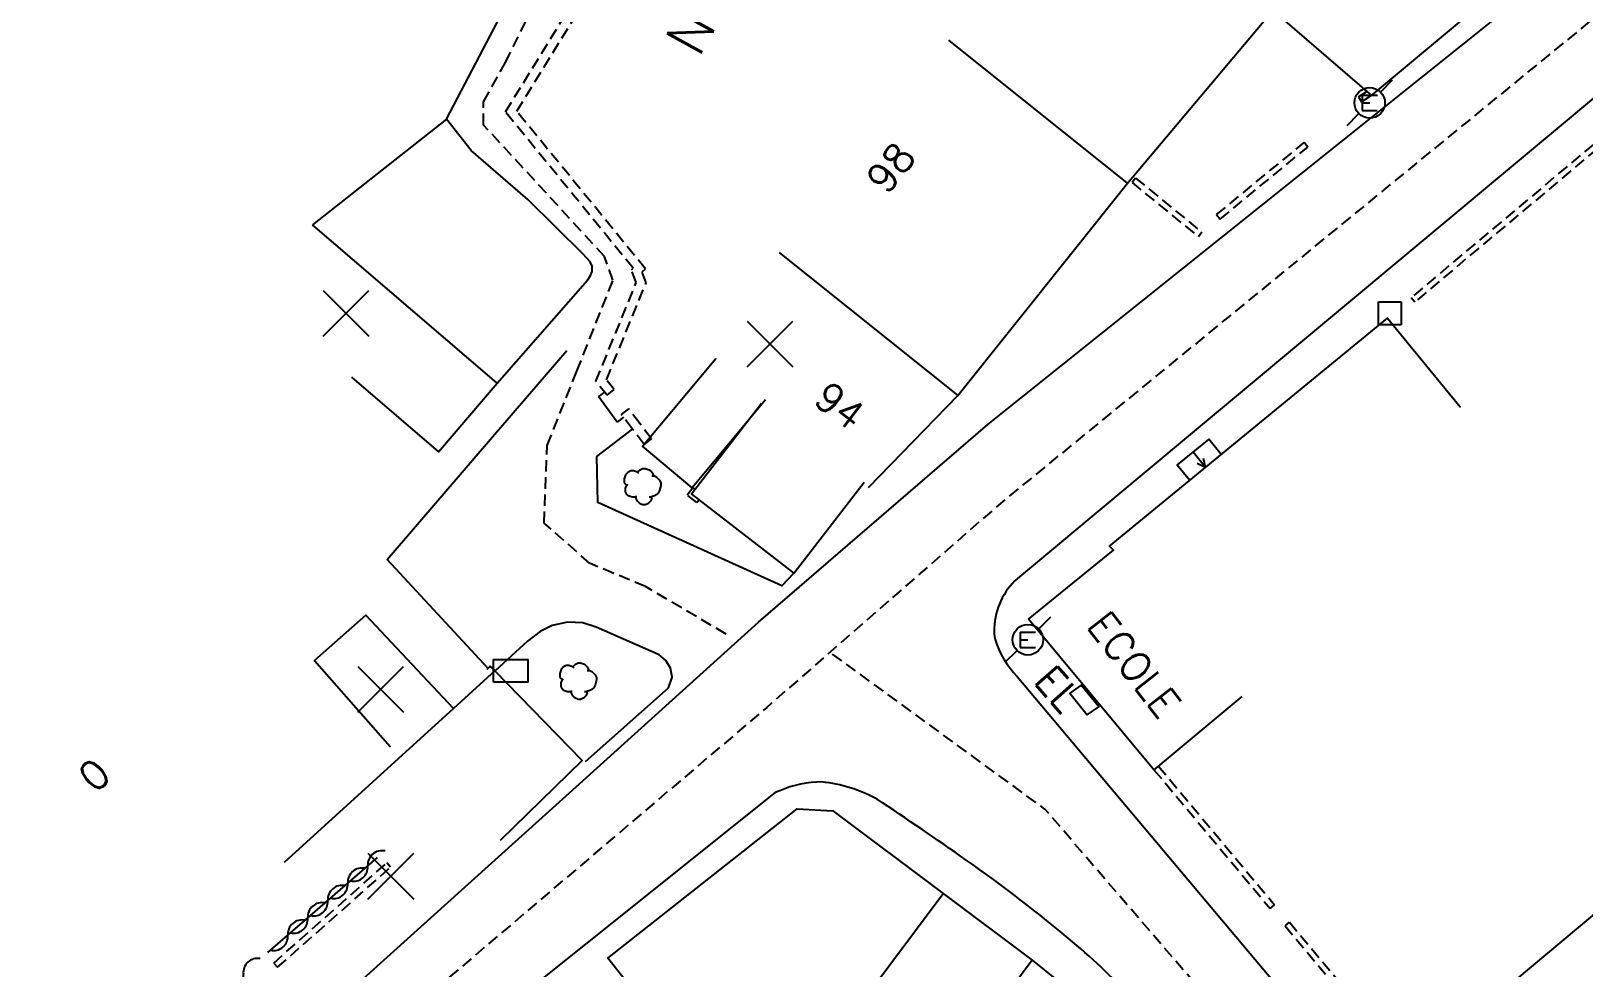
# Model space of a CAD drawing. Header units: millimetres. Extents: x 108000 to 109000, y 121000 to 122000.
# Drawn here: x 108109.2 to 108177.1, y 121164.8 to 121205.7 of the extents above; entities that cross this region are included whole.
import ezdxf
from ezdxf.enums import TextEntityAlignment as Align

# ---------------------------------------------------------------- set-up
doc = ezdxf.new("R2010")
doc.units = ezdxf.units.MM
doc.linetypes.add('DASHED', pattern=[0.75, 0.5, -0.25])
doc.layers.get('0').update_dxf_attribs({"linetype": 'CONTINUOUS'})
for name, color, linetype in [('W0001', 6, 'DASHED'), ('W0008', 7, 'CONTINUOUS'), ('W0100', 7, 'CONTINUOUS'), ('W0105', 7, 'CONTINUOUS'), ('W0112', 1, 'DASHED'), ('W0300', 7, 'CONTINUOUS'), ('W0310', 3, 'CONTINUOUS'), ('W0471', 7, 'CONTINUOUS'), ('W0984', 7, 'CONTINUOUS'), ('W0989', 7, 'CONTINUOUS'), ('W0991', 7, 'CONTINUOUS'), ('W1102', 7, 'CONTINUOUS'), ('W1471', 7, 'CONTINUOUS')]:
    doc.layers.add(name, color=color, linetype=linetype)
doc.styles.get("Standard").update_dxf_attribs({"font": 'romans.shx', "width": 0.85})

# ---------------------------------------------------------------- blocks, each defined once
blk = doc.blocks.new('t991o')
at = {"color": 0, "linetype": 'Continuous'}
for p, q in [((-1, 1), (1, -1)), ((-1, -1), (1, 1))]:
    blk.add_line(p, q, dxfattribs=at)
blk = doc.blocks.new('T1471')
at = {"color": 0, "linetype": 'Continuous', "flags": 128}
blk.add_lwpolyline([(-0.75, -0.5), (-0.75, 0.5), (0.75, 0.5), (0.75, -0.5), (-0.75, -0.5)], dxfattribs=at)
blk = doc.blocks.new('T300')
for p, q in [((-0.571, 0.686), (-0.686, 0.629)), ((-0.457, 0.686), (-0.571, 0.686)), ((-0.286, 0.629), (-0.457, 0.686)), ((-0.286, 0.629), (-0.171, 0.743)), ((-0.171, 0.743), (-0.057, 0.8)), ((-0.057, 0.8), (0.057, 0.8)), ((0.057, 0.8), (0.229, 0.743)), ((0.229, 0.743), (0.343, 0.629)), ((-0.8, 0.514), (-0.857, 0.343)), ((-0.857, 0.343), (-0.857, 0.171)), ((-0.857, 0.171), (-0.743, 0.057)), ((-0.686, 0.629), (-0.8, 0.514)), ((-0.8, -0.057), (-0.743, 0.057)), ((-0.743, 0.057), (-0.686, 0.114)), ((-0.229, 0.571), (-0.286, 0.629)), ((0.343, 0.629), (0.4, 0.514)), ((0.457, 0.457), (0.343, 0.457)), ((0.4, 0.514), (0.4, 0.457)), ((0.571, 0.4), (0.457, 0.457)), ((0.571, 0.4), (0.686, 0.286)), ((0.686, 0.286), (0.743, 0.171)), ((0.743, 0.057), (0.686, -0.171)), ((0.743, 0.171), (0.743, 0.057)), ((-0.8, -0.171), (-0.8, -0.057)), ((-0.8, -0.229), (-0.8, -0.171)), ((-0.743, -0.343), (-0.8, -0.229)), ((-0.686, -0.4), (-0.743, -0.343)), ((-0.514, -0.457), (-0.686, -0.4)), ((-0.4, -0.457), (-0.514, -0.457)), ((-0.4, -0.457), (-0.343, -0.457)), ((-0.343, -0.457), (-0.343, -0.4)), ((-0.343, -0.514), (-0.343, -0.457)), ((-0.286, -0.629), (-0.343, -0.514)), ((-0.171, -0.743), (-0.286, -0.629)), ((0.286, -0.457), (0.229, -0.457)), ((0.286, -0.629), (0.229, -0.686)), ((0.457, -0.4), (0.286, -0.457)), ((0.343, -0.514), (0.286, -0.629)), ((0.343, -0.514), (0.343, -0.457)), ((0.571, -0.343), (0.457, -0.4)), ((0.629, -0.286), (0.571, -0.343)), ((0.686, -0.171), (0.629, -0.286)), ((-0.057, -0.8), (-0.171, -0.743)), ((0.057, -0.8), (-0.057, -0.8)), ((0.171, -0.743), (0.057, -0.8)), ((0.229, -0.686), (0.171, -0.743))]:
    blk.add_line(p, q)
blk = doc.blocks.new('t310o')
at = {"color": 0, "linetype": 'Continuous'}
for centre, start, end in [((-0.5, 0.375), 216.8699, 323.1304), ((0.5, -0.375), 36.8699, 143.1303)]:
    blk.add_arc(centre, 0.625, start, end, dxfattribs=at)
blk = doc.blocks.new('T471')
for p, q in [((0.500001, 0.500001), (1.000002, 1.000002)), ((-0.333334, 0.333334), (-0.333334, -0.333334)), ((-0.333334, 0.333334), (0.333334, 0.333334)), ((-0.333334, 0), (0, 0)), ((-0.500001, -0.500001), (-1.000002, -1.000002)), ((-0.333334, -0.333334), (0.333334, -0.333334))]:
    blk.add_line(p, q)
blk.add_ellipse((0, 0), major_axis=(0.471405, 0.471405), ratio=1, start_param=5.497787144, end_param=11.780972451)
blk = doc.blocks.new('t112o')
at = {"color": 0, "linetype": 'Continuous'}
for p, q in [((-0.5, 0.5), (0.5, 0.5)), ((-0.5, -0.5), (-0.5, 0.5)), ((0.5, 0.5), (0.5, -0.5)), ((0.5, -0.5), (-0.5, -0.5))]:
    blk.add_line(p, q, dxfattribs=at)

msp = doc.modelspace()

# ---------------------------------------------------------------- linework, layer by layer
at = {"layer": 'W0001'}
msp.add_lwpolyline([(108139.606, 121179.359), (108136.086, 121181.434), (108133.644, 121182.452), (108131.658, 121184.21), (108131.788, 121187.596), (108133.088, 121190.842), (108134.664, 121194.814), (108134.296, 121195.854), (108129.012, 121201.594), (108129.014, 121202.612), (108129.969, 121204.332), (108132.12, 121208.68), (108134.59, 121212.606), (108137.046, 121216.332), (108143.876, 121228.716), (108144.052, 121229.23), (108141.259, 121233.452), (108134.951, 121238.894), (108133.107, 121240.709)], dxfattribs=at)
at = {"layer": 'W0001', "flags": 128}
for points in [[(108209.265, 121232.223), (108151.689, 121185.147), (108141.387, 121176.158), (108121.703, 121159.428), (108116.815, 121155.101), (108109.062, 121147.29), (108091.499, 121127.277), (108087.837, 121123.105), (108078.703, 121112.275), (108072.438, 121105.088), (108048.867, 121077.733), (108035.374, 121062.001), (108029.413, 121055.015), (108004.691, 121025.558), (108000, 121020.013)], [(108166.924, 121156.175), (108153.533, 121171.715), (108149.262, 121174.833), (108144.148, 121178.567), (108144.148, 121178.567)]]:
    msp.add_lwpolyline(points, dxfattribs=at)
at = {"layer": 'W0008', "flags": 128}
for points in [[(108000, 121099.001), (108034.204, 121070.445, 0.0605), (108035.428, 121069.51, 0.1112), (108036.694, 121069.262, 0.186), (108037.891, 121069.596), (108039.415, 121071.002), (108047.29, 121080.103), (108068.039, 121104.053), (108080.569, 121118.426), (108091.6, 121131.161), (108103.878, 121145.096, -0.0195), (108111.06, 121152.894, -0.0108), (108115.651, 121157.075), (108121.406, 121162.196), (108132.914, 121172.56), (108141.024, 121179.884), (108151.046, 121188.511), (108207.68, 121233.833)], [(108209.927, 121229.824), (108152.331, 121181.784, 0.2054), (108151.32, 121179.63, 0.0582), (108151.358, 121179.125, 0.1219), (108152.323, 121177.513), (108171.738, 121154.424)], [(108162.109, 121157.927), (108157.47, 121163.277, 0.0377), (108154.742, 121165.916, 0.0225), (108150.093, 121169.488, 0.0058), (108146.201, 121172.153, 0.0988), (108143.791, 121172.898, 0.1018), (108141.955, 121172.516), (108141.75, 121172.433), (108133.467, 121165.816), (108122, 121156.66, 0.0207), (108117.979, 121153.128, 0.0063), (108114.246, 121149.485, 0.0122), (108108.007, 121143.077, 0.0357), (108102.429, 121136.129), (108102.197, 121135.787), (108076.838, 121106.124), (108058.319, 121084.465), (108039.211, 121062.051), (108027.288, 121048.08), (108009.845, 121027.53), (108000, 121015.991)]]:
    msp.add_lwpolyline(points, format="xyb", dxfattribs=at)
at = {"layer": 'W0008'}
for points in [[(108129.208, 121177.861), (108124.797, 121182.623), (108129.484, 121188.07), (108132.646, 121191.742)], [(108142.561, 121182.023), (108142.042, 121181.469), (108134.004, 121185.11), (108133.964, 121187.119), (108135.522, 121188.313)], [(108133.471, 121173.797), (108137.094, 121177.018), (108137.247, 121177.48), (108137.179, 121177.863), (108136.978, 121178.21), (108136.681, 121178.457), (108133.938, 121179.667), (108133.35, 121179.85), (108132.681, 121179.877), (108132.014, 121179.739), (108131.487, 121179.467), (108130.93, 121179.043), (108129.512, 121177.759)]]:
    msp.add_lwpolyline(points, dxfattribs=at)
at = {"layer": 'W0100'}
for p, q in [((108160.007, 121187.312), (108160.555, 121186.643)), ((108160.555, 121186.643), (108160.462, 121187.035)), ((108160.553, 121186.642), (108160.188, 121186.811))]:
    msp.add_line(p, q, dxfattribs=at)
at = {"layer": 'W0100', "flags": 128}
for points in [[(108145.83, 121185.762), (108149.726, 121189.784), (108157.145, 121199.056), (108163.489, 121206.596), (108167.799, 121202.888), (108171.643, 121206.092), (108176.901, 121210.618), (108184.145, 121216.469), (108183.392, 121217.403), (108190.187, 121222.676), (108190.839, 121221.866), (108194.45, 121224.603), (108198.285, 121227.669), (108202.612, 121231.146), (108207.235, 121234.779), (108207.235, 121234.779)], [(108214.852, 121191.845), (108211.643, 121195.679), (108169.331, 121160.27), (108174.785, 121153.725), (108178.62, 121156.934), (108178.62, 121156.934)], [(108162.141, 121176.633), (108158.299, 121173.433), (108152.821, 121180.011), (108156.535, 121183.018), (108156.352, 121183.198), (108168.499, 121193.155), (108171.669, 121189.288), (108171.669, 121189.288)], [(108161.239, 121187.205), (108160.697, 121187.866), (108159.316, 121186.758), (108159.87, 121186.082), (108159.87, 121186.082)], [(108154.622, 121176.784), (108155.386, 121175.836), (108155.884, 121176.184), (108155.12, 121177.132), (108154.622, 121176.784), (108154.622, 121176.784)], [(108137.545, 121161.279), (108134.446, 121165.203), (108142.71, 121171.728), (108144.274, 121171.636), (108149.095, 121168.03), (108152.982, 121165.114), (108156.859, 121161.989), (108160.809, 121157.303), (108160.809, 121157.303), (108160.809, 121157.303)]]:
    msp.add_lwpolyline(points, dxfattribs=at)
at = {"layer": 'W0100'}
for points in [[(108123.246, 121190.584), (108127.039, 121187.326), (108129.604, 121190.312), (108133.546, 121194.817), (108133.69, 121195.019), (108133.76, 121195.191), (108133.756, 121195.425), (108133.664, 121195.611), (108133.358, 121195.96), (108130.95, 121198.334), (108128.475, 121200.483), (108127.395, 121201.851), (108128.52, 121203.997), (108130.411, 121207.616)], [(108141.332, 121189.589), (108138.13, 121185.749), (108135.959, 121187.56), (108139.161, 121191.4), (108139.161, 121191.4), (108139.161, 121191.4), (108139.161, 121191.4), (108139.161, 121191.4), (108139.161, 121191.4), (108139.161, 121191.4), (108139.161, 121191.4), (108139.161, 121191.4), (108139.161, 121191.4), (108139.161, 121191.4), (108139.161, 121191.4), (108139.161, 121191.4), (108139.161, 121191.4), (108139.161, 121191.4), (108139.161, 121191.4), (108139.161, 121191.4), (108139.161, 121191.4), (108139.161, 121191.4), (108139.161, 121191.4), (108139.161, 121191.4), (108139.161, 121191.4), (108139.161, 121191.4), (108139.161, 121191.4), (108139.161, 121191.4), (108139.161, 121191.4), (108139.161, 121191.4), (108139.161, 121191.4), (108139.161, 121191.4), (108139.161, 121191.4), (108139.161, 121191.4), (108139.161, 121191.4), (108139.161, 121191.4), (108139.161, 121191.4), (108139.161, 121191.4), (108139.161, 121191.4), (108139.161, 121191.4), (108139.161, 121191.4), (108139.161, 121191.4), (108139.161, 121191.4), (108139.161, 121191.4), (108139.161, 121191.4), (108139.161, 121191.4), (108139.161, 121191.4), (108139.161, 121191.4), (108139.161, 121191.4), (108139.161, 121191.4), (108139.161, 121191.4), (108139.161, 121191.4), (108139.161, 121191.4), (108139.161, 121191.4), (108139.161, 121191.4), (108139.161, 121191.4), (108139.161, 121191.4), (108139.161, 121191.4), (108139.161, 121191.4), (108139.161, 121191.4), (108139.161, 121191.4), (108139.161, 121191.4), (108139.161, 121191.4), (108139.161, 121191.4), (108139.161, 121191.4), (108139.161, 121191.4), (108139.161, 121191.4), (108139.161, 121191.4), (108139.161, 121191.4), (108139.161, 121191.4), (108139.161, 121191.4), (108139.161, 121191.4), (108139.161, 121191.4), (108139.161, 121191.4), (108139.161, 121191.4), (108139.161, 121191.4), (108139.161, 121191.4), (108139.161, 121191.4), (108139.161, 121191.4), (108139.161, 121191.4), (108139.161, 121191.4), (108139.161, 121191.4), (108139.161, 121191.4), (108139.161, 121191.4), (108139.161, 121191.4), (108139.161, 121191.4), (108139.161, 121191.4), (108139.161, 121191.4), (108139.161, 121191.4), (108139.161, 121191.4), (108139.161, 121191.4), (108139.161, 121191.4), (108139.161, 121191.4), (108139.161, 121191.4), (108139.161, 121191.4), (108139.161, 121191.4), (108139.161, 121191.4), (108139.161, 121191.4), (108139.161, 121191.4), (108139.161, 121191.4), (108139.161, 121191.4), (108139.161, 121191.4), (108139.161, 121191.4), (108139.161, 121191.4), (108139.161, 121191.4), (108139.161, 121191.4), (108139.161, 121191.4), (108139.161, 121191.4), (108139.161, 121191.4), (108139.161, 121191.4), (108139.161, 121191.4), (108139.161, 121191.4), (108139.161, 121191.4), (108139.161, 121191.4), (108139.161, 121191.4), (108139.161, 121191.4), (108139.161, 121191.4), (108139.161, 121191.4), (108139.161, 121191.4), (108139.161, 121191.4)], [(108145.639, 121185.979), (108142.583, 121182.022), (108138.096, 121185.487), (108141.152, 121189.444), (108141.152, 121189.444), (108141.152, 121189.444), (108141.152, 121189.444), (108141.152, 121189.444), (108141.152, 121189.444), (108141.152, 121189.444), (108141.152, 121189.444), (108141.152, 121189.444), (108141.152, 121189.444), (108141.152, 121189.444), (108141.152, 121189.444), (108141.152, 121189.444), (108141.152, 121189.444), (108141.152, 121189.444), (108141.152, 121189.444), (108141.152, 121189.444), (108141.152, 121189.444), (108141.152, 121189.444), (108141.152, 121189.444), (108141.152, 121189.444), (108141.152, 121189.444), (108141.152, 121189.444), (108141.152, 121189.444), (108141.152, 121189.444), (108141.152, 121189.444), (108141.152, 121189.444), (108141.152, 121189.444), (108141.152, 121189.444), (108141.152, 121189.444), (108141.152, 121189.444), (108141.152, 121189.444), (108141.152, 121189.444), (108141.152, 121189.444), (108141.152, 121189.444), (108141.152, 121189.444), (108141.152, 121189.444), (108141.152, 121189.444), (108141.152, 121189.444), (108141.152, 121189.444), (108141.152, 121189.444), (108141.152, 121189.444), (108141.152, 121189.444), (108141.152, 121189.444), (108141.152, 121189.444), (108141.152, 121189.444), (108141.152, 121189.444), (108141.152, 121189.444), (108141.152, 121189.444), (108141.152, 121189.444), (108141.152, 121189.444), (108141.152, 121189.444), (108141.152, 121189.444), (108141.152, 121189.444), (108141.152, 121189.444), (108141.152, 121189.444), (108141.152, 121189.444), (108141.152, 121189.444), (108141.152, 121189.444), (108141.152, 121189.444), (108141.152, 121189.444), (108141.152, 121189.444), (108141.152, 121189.444), (108141.152, 121189.444), (108141.152, 121189.444), (108141.152, 121189.444), (108141.152, 121189.444), (108141.152, 121189.444), (108141.152, 121189.444), (108141.152, 121189.444), (108141.152, 121189.444), (108141.152, 121189.444), (108141.152, 121189.444), (108141.152, 121189.444), (108141.152, 121189.444), (108141.152, 121189.444), (108141.152, 121189.444), (108141.152, 121189.444), (108141.152, 121189.444), (108141.152, 121189.444), (108141.152, 121189.444), (108141.152, 121189.444), (108141.152, 121189.444), (108141.152, 121189.444), (108141.152, 121189.444), (108141.152, 121189.444), (108141.152, 121189.444), (108141.152, 121189.444), (108141.152, 121189.444), (108141.152, 121189.444), (108141.152, 121189.444), (108141.152, 121189.444), (108141.152, 121189.444), (108141.152, 121189.444), (108141.152, 121189.444), (108141.152, 121189.444), (108141.152, 121189.444), (108141.152, 121189.444), (108141.152, 121189.444), (108141.152, 121189.444), (108141.152, 121189.444), (108141.152, 121189.444), (108141.152, 121189.444), (108141.152, 121189.444), (108141.152, 121189.444), (108141.152, 121189.444), (108141.152, 121189.444), (108141.152, 121189.444), (108141.152, 121189.444), (108141.152, 121189.444), (108141.152, 121189.444), (108141.152, 121189.444), (108141.152, 121189.444), (108141.152, 121189.444), (108141.152, 121189.444), (108141.152, 121189.444), (108141.152, 121189.444)], [(108129.747, 121170.353), (108133.326, 121173.844), (108129.51, 121177.757), (108127.694, 121176.105), (108123.874, 121180.184), (108121.629, 121178.208), (108124.933, 121174.455), (108124.933, 121174.455), (108124.933, 121174.455), (108124.933, 121174.455), (108124.933, 121174.455), (108124.933, 121174.455), (108124.933, 121174.455), (108124.933, 121174.455), (108124.933, 121174.455), (108124.933, 121174.455), (108124.933, 121174.455), (108124.933, 121174.455), (108124.933, 121174.455), (108124.933, 121174.455), (108124.933, 121174.455), (108124.933, 121174.455), (108124.933, 121174.455), (108124.933, 121174.455), (108124.933, 121174.455), (108124.933, 121174.455), (108124.933, 121174.455), (108124.933, 121174.455), (108124.933, 121174.455), (108124.933, 121174.455), (108124.933, 121174.455), (108124.933, 121174.455), (108124.933, 121174.455), (108124.933, 121174.455), (108124.933, 121174.455), (108124.933, 121174.455), (108124.933, 121174.455), (108124.933, 121174.455), (108124.933, 121174.455), (108124.933, 121174.455), (108124.933, 121174.455), (108124.933, 121174.455), (108124.933, 121174.455), (108124.933, 121174.455), (108124.933, 121174.455), (108124.933, 121174.455), (108124.933, 121174.455), (108124.933, 121174.455), (108124.933, 121174.455), (108124.933, 121174.455), (108124.933, 121174.455), (108124.933, 121174.455), (108124.933, 121174.455), (108124.933, 121174.455), (108124.933, 121174.455), (108124.933, 121174.455), (108124.933, 121174.455), (108124.933, 121174.455), (108124.933, 121174.455), (108124.933, 121174.455), (108124.933, 121174.455), (108124.933, 121174.455), (108124.933, 121174.455), (108124.933, 121174.455), (108124.933, 121174.455), (108124.933, 121174.455), (108124.933, 121174.455), (108124.933, 121174.455), (108124.933, 121174.455), (108124.933, 121174.455), (108124.933, 121174.455), (108124.933, 121174.455), (108124.933, 121174.455), (108124.933, 121174.455), (108124.933, 121174.455), (108124.933, 121174.455), (108124.933, 121174.455), (108124.933, 121174.455), (108124.933, 121174.455), (108124.933, 121174.455), (108124.933, 121174.455), (108124.933, 121174.455), (108124.933, 121174.455), (108124.933, 121174.455), (108124.933, 121174.455), (108124.933, 121174.455), (108124.933, 121174.455), (108124.933, 121174.455), (108124.933, 121174.455), (108124.933, 121174.455), (108124.933, 121174.455), (108124.933, 121174.455), (108124.933, 121174.455), (108124.933, 121174.455), (108124.933, 121174.455), (108124.933, 121174.455), (108124.933, 121174.455), (108124.933, 121174.455), (108124.933, 121174.455), (108124.933, 121174.455), (108124.933, 121174.455), (108124.933, 121174.455), (108124.933, 121174.455), (108124.933, 121174.455), (108124.933, 121174.455), (108124.933, 121174.455), (108124.933, 121174.455), (108124.933, 121174.455), (108124.933, 121174.455), (108124.933, 121174.455), (108124.933, 121174.455), (108124.933, 121174.455), (108124.933, 121174.455), (108124.933, 121174.455), (108124.933, 121174.455), (108124.933, 121174.455), (108124.933, 121174.455), (108124.933, 121174.455), (108124.933, 121174.455), (108124.933, 121174.455)]]:
    msp.add_lwpolyline(points, dxfattribs=at)
at = {"layer": 'W0105'}
for p, q in [((108134.291, 121189.922), (108134.033, 121189.733)), ((108134.847, 121188.621), (108134.033, 121189.733)), ((108135.13, 121188.828), (108134.847, 121188.621))]:
    msp.add_line(p, q, dxfattribs=at)
at = {"layer": 'W0112'}
for p, q in [((108167.226, 121202.819), (108167.601, 121203.059)), ((108167.226, 121202.819), (108167.36, 121202.609)), ((108167.36, 121202.609), (108167.799, 121202.888)), ((108178.068, 121201.225), (108169.527, 121194.052)), ((108161.031, 121197.681), (108164.855, 121200.826)), ((108161.19, 121197.487), (108165.014, 121200.633)), ((108165.014, 121200.633), (108164.855, 121200.826)), ((108178.228, 121201.033), (108169.688, 121193.861)), ((108157.498, 121199.278), (108157.34, 121199.084)), ((108157.498, 121199.278), (108160.395, 121196.907)), ((108157.34, 121199.084), (108160.237, 121196.713)), ((108161.031, 121197.681), (108161.19, 121197.487)), ((108160.395, 121196.907), (108160.237, 121196.713)), ((108169.688, 121193.861), (108169.527, 121194.052)), ((108138.328, 121185.104), (108138.429, 121185.23)), ((108158.299, 121173.433), (108163.376, 121167.376)), ((108158.491, 121173.593), (108163.568, 121167.536)), ((108119.847, 121164.991), (108124.785, 121169.366)), ((108124.951, 121169.179), (108124.785, 121169.366)), ((108120.013, 121164.804), (108124.951, 121169.179)), ((108163.376, 121167.376), (108163.568, 121167.536)), ((108164.024, 121166.611), (108164.216, 121166.772)), ((108164.024, 121166.611), (108169.331, 121160.27)), ((108164.216, 121166.772), (108169.522, 121160.431)), ((108119.847, 121164.991), (108120.013, 121164.804))]:
    msp.add_line(p, q, dxfattribs=at)
for points in [[(108134.408, 121189.787), (108134.721, 121190.036), (108134.381, 121190.464), (108136.113, 121194.703), (108135.936, 121195.175), (108136.08, 121195.318), (108130.461, 121202.198), (108134.004, 121207.947)], [(108134.408, 121189.787), (108133.922, 121190.399), (108135.684, 121194.71), (108135.472, 121195.275), (108135.541, 121195.345), (108129.971, 121202.165), (108133.459, 121207.825)], [(108136.022, 121187.643), (108136.343, 121187.882), (108135.838, 121188.557), (108135.339, 121189.2), (108135.023, 121188.955), (108135.023, 121188.955), (108135.023, 121188.955), (108135.023, 121188.955), (108135.023, 121188.955), (108135.023, 121188.955), (108135.023, 121188.955), (108135.023, 121188.955), (108135.023, 121188.955), (108135.023, 121188.955), (108135.023, 121188.955), (108135.023, 121188.955), (108135.023, 121188.955), (108135.023, 121188.955), (108135.023, 121188.955), (108135.023, 121188.955), (108135.023, 121188.955), (108135.023, 121188.955), (108135.023, 121188.955), (108135.023, 121188.955), (108135.023, 121188.955), (108135.023, 121188.955), (108135.023, 121188.955), (108135.023, 121188.955), (108135.023, 121188.955), (108135.023, 121188.955), (108135.023, 121188.955), (108135.023, 121188.955), (108135.023, 121188.955), (108135.023, 121188.955), (108135.023, 121188.955), (108135.023, 121188.955), (108135.023, 121188.955), (108135.023, 121188.955), (108135.023, 121188.955), (108135.023, 121188.955), (108135.023, 121188.955), (108135.023, 121188.955), (108135.023, 121188.955), (108135.023, 121188.955), (108135.023, 121188.955), (108135.023, 121188.955), (108135.023, 121188.955), (108135.023, 121188.955), (108135.023, 121188.955), (108135.023, 121188.955), (108135.023, 121188.955), (108135.023, 121188.955), (108135.023, 121188.955), (108135.023, 121188.955), (108135.023, 121188.955), (108135.023, 121188.955), (108135.023, 121188.955), (108135.023, 121188.955), (108135.023, 121188.955), (108135.023, 121188.955), (108135.023, 121188.955), (108135.023, 121188.955), (108135.023, 121188.955), (108135.023, 121188.955), (108135.023, 121188.955), (108135.023, 121188.955), (108135.023, 121188.955), (108135.023, 121188.955), (108135.023, 121188.955), (108135.023, 121188.955), (108135.023, 121188.955), (108135.023, 121188.955), (108135.023, 121188.955), (108135.023, 121188.955), (108135.023, 121188.955), (108135.023, 121188.955), (108135.023, 121188.955), (108135.023, 121188.955), (108135.023, 121188.955), (108135.023, 121188.955), (108135.023, 121188.955), (108135.023, 121188.955), (108135.023, 121188.955), (108135.023, 121188.955), (108135.023, 121188.955), (108135.023, 121188.955), (108135.023, 121188.955), (108135.023, 121188.955), (108135.023, 121188.955), (108135.023, 121188.955), (108135.023, 121188.955), (108135.023, 121188.955), (108135.023, 121188.955), (108135.023, 121188.955), (108135.023, 121188.955), (108135.023, 121188.955), (108135.023, 121188.955), (108135.023, 121188.955), (108135.023, 121188.955), (108135.023, 121188.955), (108135.023, 121188.955), (108135.023, 121188.955), (108135.023, 121188.955), (108135.023, 121188.955), (108135.023, 121188.955), (108135.023, 121188.955), (108135.023, 121188.955), (108135.023, 121188.955), (108135.023, 121188.955), (108135.023, 121188.955), (108135.023, 121188.955), (108135.023, 121188.955), (108135.023, 121188.955), (108135.023, 121188.955), (108135.023, 121188.955), (108135.023, 121188.955), (108135.023, 121188.955), (108135.023, 121188.955), (108135.023, 121188.955), (108135.023, 121188.955)], [(108136.022, 121187.643), (108135.52, 121188.315), (108135.023, 121188.955), (108135.023, 121188.955), (108135.023, 121188.955), (108135.023, 121188.955), (108135.023, 121188.955), (108135.023, 121188.955), (108135.023, 121188.955), (108135.023, 121188.955), (108135.023, 121188.955), (108135.023, 121188.955), (108135.023, 121188.955), (108135.023, 121188.955), (108135.023, 121188.955), (108135.023, 121188.955), (108135.023, 121188.955), (108135.023, 121188.955), (108135.023, 121188.955), (108135.023, 121188.955), (108135.023, 121188.955), (108135.023, 121188.955), (108135.023, 121188.955), (108135.023, 121188.955), (108135.023, 121188.955), (108135.023, 121188.955), (108135.023, 121188.955), (108135.023, 121188.955), (108135.023, 121188.955), (108135.023, 121188.955), (108135.023, 121188.955), (108135.023, 121188.955), (108135.023, 121188.955), (108135.023, 121188.955), (108135.023, 121188.955), (108135.023, 121188.955), (108135.023, 121188.955), (108135.023, 121188.955), (108135.023, 121188.955), (108135.023, 121188.955), (108135.023, 121188.955), (108135.023, 121188.955), (108135.023, 121188.955), (108135.023, 121188.955), (108135.023, 121188.955), (108135.023, 121188.955), (108135.023, 121188.955), (108135.023, 121188.955), (108135.023, 121188.955), (108135.023, 121188.955), (108135.023, 121188.955), (108135.023, 121188.955), (108135.023, 121188.955), (108135.023, 121188.955), (108135.023, 121188.955), (108135.023, 121188.955), (108135.023, 121188.955), (108135.023, 121188.955), (108135.023, 121188.955), (108135.023, 121188.955), (108135.023, 121188.955), (108135.023, 121188.955), (108135.023, 121188.955), (108135.023, 121188.955), (108135.023, 121188.955), (108135.023, 121188.955), (108135.023, 121188.955), (108135.023, 121188.955), (108135.023, 121188.955), (108135.023, 121188.955), (108135.023, 121188.955), (108135.023, 121188.955), (108135.023, 121188.955), (108135.023, 121188.955), (108135.023, 121188.955), (108135.023, 121188.955), (108135.023, 121188.955), (108135.023, 121188.955), (108135.023, 121188.955), (108135.023, 121188.955), (108135.023, 121188.955), (108135.023, 121188.955), (108135.023, 121188.955), (108135.023, 121188.955), (108135.023, 121188.955), (108135.023, 121188.955), (108135.023, 121188.955), (108135.023, 121188.955), (108135.023, 121188.955), (108135.023, 121188.955), (108135.023, 121188.955), (108135.023, 121188.955), (108135.023, 121188.955), (108135.023, 121188.955), (108135.023, 121188.955), (108135.023, 121188.955), (108135.023, 121188.955), (108135.023, 121188.955), (108135.023, 121188.955), (108135.023, 121188.955), (108135.023, 121188.955), (108135.023, 121188.955), (108135.023, 121188.955), (108135.023, 121188.955), (108135.023, 121188.955), (108135.023, 121188.955), (108135.023, 121188.955), (108135.023, 121188.955), (108135.023, 121188.955), (108135.023, 121188.955), (108135.023, 121188.955), (108135.023, 121188.955), (108135.023, 121188.955), (108135.023, 121188.955), (108135.023, 121188.955), (108135.023, 121188.955), (108135.023, 121188.955), (108135.023, 121188.955), (108135.023, 121188.955), (108135.023, 121188.955)], [(108138.328, 121185.104), (108137.911, 121185.44), (108138.154, 121185.758), (108138.154, 121185.758), (108138.154, 121185.758), (108138.154, 121185.758), (108138.154, 121185.758), (108138.154, 121185.758), (108138.154, 121185.758), (108138.154, 121185.758), (108138.154, 121185.758), (108138.154, 121185.758), (108138.154, 121185.758), (108138.154, 121185.758), (108138.154, 121185.758), (108138.154, 121185.758), (108138.154, 121185.758), (108138.154, 121185.758), (108138.154, 121185.758), (108138.154, 121185.758), (108138.154, 121185.758), (108138.154, 121185.758), (108138.154, 121185.758), (108138.154, 121185.758), (108138.154, 121185.758), (108138.154, 121185.758), (108138.154, 121185.758), (108138.154, 121185.758), (108138.154, 121185.758), (108138.154, 121185.758), (108138.154, 121185.758), (108138.154, 121185.758), (108138.154, 121185.758), (108138.154, 121185.758), (108138.154, 121185.758), (108138.154, 121185.758), (108138.154, 121185.758), (108138.154, 121185.758), (108138.154, 121185.758), (108138.154, 121185.758), (108138.154, 121185.758), (108138.154, 121185.758), (108138.154, 121185.758), (108138.154, 121185.758), (108138.154, 121185.758), (108138.154, 121185.758), (108138.154, 121185.758), (108138.154, 121185.758), (108138.154, 121185.758), (108138.154, 121185.758), (108138.154, 121185.758), (108138.154, 121185.758), (108138.154, 121185.758), (108138.154, 121185.758), (108138.154, 121185.758), (108138.154, 121185.758), (108138.154, 121185.758), (108138.154, 121185.758), (108138.154, 121185.758), (108138.154, 121185.758), (108138.154, 121185.758), (108138.154, 121185.758), (108138.154, 121185.758), (108138.154, 121185.758), (108138.154, 121185.758), (108138.154, 121185.758), (108138.154, 121185.758), (108138.154, 121185.758), (108138.154, 121185.758), (108138.154, 121185.758), (108138.154, 121185.758), (108138.154, 121185.758), (108138.154, 121185.758), (108138.154, 121185.758), (108138.154, 121185.758), (108138.154, 121185.758), (108138.154, 121185.758), (108138.154, 121185.758), (108138.154, 121185.758), (108138.154, 121185.758), (108138.154, 121185.758), (108138.154, 121185.758), (108138.154, 121185.758), (108138.154, 121185.758), (108138.154, 121185.758), (108138.154, 121185.758), (108138.154, 121185.758), (108138.154, 121185.758), (108138.154, 121185.758), (108138.154, 121185.758), (108138.154, 121185.758), (108138.154, 121185.758), (108138.154, 121185.758), (108138.154, 121185.758), (108138.154, 121185.758), (108138.154, 121185.758), (108138.154, 121185.758), (108138.154, 121185.758), (108138.154, 121185.758), (108138.154, 121185.758), (108138.154, 121185.758), (108138.154, 121185.758), (108138.154, 121185.758), (108138.154, 121185.758), (108138.154, 121185.758), (108138.154, 121185.758), (108138.154, 121185.758), (108138.154, 121185.758), (108138.154, 121185.758), (108138.154, 121185.758), (108138.154, 121185.758), (108138.154, 121185.758), (108138.154, 121185.758), (108138.154, 121185.758), (108138.154, 121185.758), (108138.154, 121185.758), (108138.154, 121185.758), (108138.154, 121185.758), (108138.154, 121185.758), (108138.154, 121185.758)], [(108138.249, 121185.685), (108138.154, 121185.758), (108138.154, 121185.758), (108138.154, 121185.758), (108138.154, 121185.758), (108138.154, 121185.758), (108138.154, 121185.758), (108138.154, 121185.758), (108138.154, 121185.758), (108138.154, 121185.758), (108138.154, 121185.758), (108138.154, 121185.758), (108138.154, 121185.758), (108138.154, 121185.758), (108138.154, 121185.758), (108138.154, 121185.758), (108138.154, 121185.758), (108138.154, 121185.758), (108138.154, 121185.758), (108138.154, 121185.758), (108138.154, 121185.758), (108138.154, 121185.758), (108138.154, 121185.758), (108138.154, 121185.758), (108138.154, 121185.758), (108138.154, 121185.758), (108138.154, 121185.758), (108138.154, 121185.758), (108138.154, 121185.758), (108138.154, 121185.758), (108138.154, 121185.758), (108138.154, 121185.758), (108138.154, 121185.758), (108138.154, 121185.758), (108138.154, 121185.758), (108138.154, 121185.758), (108138.154, 121185.758), (108138.154, 121185.758), (108138.154, 121185.758), (108138.154, 121185.758), (108138.154, 121185.758), (108138.154, 121185.758), (108138.154, 121185.758), (108138.154, 121185.758), (108138.154, 121185.758), (108138.154, 121185.758), (108138.154, 121185.758), (108138.154, 121185.758), (108138.154, 121185.758), (108138.154, 121185.758), (108138.154, 121185.758), (108138.154, 121185.758), (108138.154, 121185.758), (108138.154, 121185.758), (108138.154, 121185.758), (108138.154, 121185.758), (108138.154, 121185.758), (108138.154, 121185.758), (108138.154, 121185.758), (108138.154, 121185.758), (108138.154, 121185.758), (108138.154, 121185.758), (108138.154, 121185.758), (108138.154, 121185.758), (108138.154, 121185.758), (108138.154, 121185.758), (108138.154, 121185.758), (108138.154, 121185.758), (108138.154, 121185.758), (108138.154, 121185.758), (108138.154, 121185.758), (108138.154, 121185.758), (108138.154, 121185.758), (108138.154, 121185.758), (108138.154, 121185.758), (108138.154, 121185.758), (108138.154, 121185.758), (108138.154, 121185.758), (108138.154, 121185.758), (108138.154, 121185.758), (108138.154, 121185.758), (108138.154, 121185.758), (108138.154, 121185.758), (108138.154, 121185.758), (108138.154, 121185.758), (108138.154, 121185.758), (108138.154, 121185.758), (108138.154, 121185.758), (108138.154, 121185.758), (108138.154, 121185.758), (108138.154, 121185.758), (108138.154, 121185.758), (108138.154, 121185.758), (108138.154, 121185.758), (108138.154, 121185.758), (108138.154, 121185.758), (108138.154, 121185.758), (108138.154, 121185.758), (108138.154, 121185.758), (108138.154, 121185.758), (108138.154, 121185.758), (108138.154, 121185.758), (108138.154, 121185.758), (108138.154, 121185.758), (108138.154, 121185.758), (108138.154, 121185.758), (108138.154, 121185.758), (108138.154, 121185.758), (108138.154, 121185.758), (108138.154, 121185.758), (108138.154, 121185.758), (108138.154, 121185.758), (108138.154, 121185.758), (108138.154, 121185.758), (108138.154, 121185.758), (108138.154, 121185.758), (108138.154, 121185.758)], [(108129.513, 121177.762), (108129.296, 121177.958), (108129.162, 121177.818), (108129.162, 121177.818), (108129.162, 121177.818), (108129.162, 121177.818), (108129.162, 121177.818), (108129.162, 121177.818), (108129.162, 121177.818), (108129.162, 121177.818), (108129.162, 121177.818), (108129.162, 121177.818), (108129.162, 121177.818), (108129.162, 121177.818), (108129.162, 121177.818), (108129.162, 121177.818), (108129.162, 121177.818), (108129.162, 121177.818), (108129.162, 121177.818), (108129.162, 121177.818), (108129.162, 121177.818), (108129.162, 121177.818), (108129.162, 121177.818), (108129.162, 121177.818), (108129.162, 121177.818), (108129.162, 121177.818), (108129.162, 121177.818), (108129.162, 121177.818), (108129.162, 121177.818), (108129.162, 121177.818), (108129.162, 121177.818), (108129.162, 121177.818), (108129.162, 121177.818), (108129.162, 121177.818), (108129.162, 121177.818), (108129.162, 121177.818), (108129.162, 121177.818), (108129.162, 121177.818), (108129.162, 121177.818), (108129.162, 121177.818), (108129.162, 121177.818), (108129.162, 121177.818), (108129.162, 121177.818), (108129.162, 121177.818), (108129.162, 121177.818), (108129.162, 121177.818), (108129.162, 121177.818), (108129.162, 121177.818), (108129.162, 121177.818), (108129.162, 121177.818), (108129.162, 121177.818), (108129.162, 121177.818), (108129.162, 121177.818), (108129.162, 121177.818), (108129.162, 121177.818), (108129.162, 121177.818), (108129.162, 121177.818), (108129.162, 121177.818), (108129.162, 121177.818), (108129.162, 121177.818), (108129.162, 121177.818), (108129.162, 121177.818), (108129.162, 121177.818), (108129.162, 121177.818), (108129.162, 121177.818), (108129.162, 121177.818), (108129.162, 121177.818), (108129.162, 121177.818), (108129.162, 121177.818), (108129.162, 121177.818), (108129.162, 121177.818), (108129.162, 121177.818), (108129.162, 121177.818), (108129.162, 121177.818), (108129.162, 121177.818), (108129.162, 121177.818), (108129.162, 121177.818), (108129.162, 121177.818), (108129.162, 121177.818), (108129.162, 121177.818), (108129.162, 121177.818), (108129.162, 121177.818), (108129.162, 121177.818), (108129.162, 121177.818), (108129.162, 121177.818), (108129.162, 121177.818), (108129.162, 121177.818), (108129.162, 121177.818), (108129.162, 121177.818), (108129.162, 121177.818), (108129.162, 121177.818), (108129.162, 121177.818), (108129.162, 121177.818), (108129.162, 121177.818), (108129.162, 121177.818), (108129.162, 121177.818), (108129.162, 121177.818), (108129.162, 121177.818), (108129.162, 121177.818), (108129.162, 121177.818), (108129.162, 121177.818), (108129.162, 121177.818), (108129.162, 121177.818), (108129.162, 121177.818), (108129.162, 121177.818), (108129.162, 121177.818), (108129.162, 121177.818), (108129.162, 121177.818), (108129.162, 121177.818), (108129.162, 121177.818), (108129.162, 121177.818), (108129.162, 121177.818), (108129.162, 121177.818), (108129.162, 121177.818), (108129.162, 121177.818), (108129.162, 121177.818), (108129.162, 121177.818), (108129.162, 121177.818), (108129.162, 121177.818), (108129.162, 121177.818)], [(108129.513, 121177.762), (108129.296, 121177.958), (108129.162, 121177.818), (108129.162, 121177.818), (108129.162, 121177.818), (108129.162, 121177.818), (108129.162, 121177.818), (108129.162, 121177.818), (108129.162, 121177.818), (108129.162, 121177.818), (108129.162, 121177.818), (108129.162, 121177.818), (108129.162, 121177.818), (108129.162, 121177.818), (108129.162, 121177.818), (108129.162, 121177.818), (108129.162, 121177.818), (108129.162, 121177.818), (108129.162, 121177.818), (108129.162, 121177.818), (108129.162, 121177.818), (108129.162, 121177.818), (108129.162, 121177.818), (108129.162, 121177.818), (108129.162, 121177.818), (108129.162, 121177.818), (108129.162, 121177.818), (108129.162, 121177.818), (108129.162, 121177.818), (108129.162, 121177.818), (108129.162, 121177.818), (108129.162, 121177.818), (108129.162, 121177.818), (108129.162, 121177.818), (108129.162, 121177.818), (108129.162, 121177.818), (108129.162, 121177.818), (108129.162, 121177.818), (108129.162, 121177.818), (108129.162, 121177.818), (108129.162, 121177.818), (108129.162, 121177.818), (108129.162, 121177.818), (108129.162, 121177.818), (108129.162, 121177.818), (108129.162, 121177.818), (108129.162, 121177.818), (108129.162, 121177.818), (108129.162, 121177.818), (108129.162, 121177.818), (108129.162, 121177.818), (108129.162, 121177.818), (108129.162, 121177.818), (108129.162, 121177.818), (108129.162, 121177.818), (108129.162, 121177.818), (108129.162, 121177.818), (108129.162, 121177.818), (108129.162, 121177.818), (108129.162, 121177.818), (108129.162, 121177.818), (108129.162, 121177.818), (108129.162, 121177.818), (108129.162, 121177.818), (108129.162, 121177.818), (108129.162, 121177.818), (108129.162, 121177.818), (108129.162, 121177.818), (108129.162, 121177.818), (108129.162, 121177.818), (108129.162, 121177.818), (108129.162, 121177.818), (108129.162, 121177.818), (108129.162, 121177.818), (108129.162, 121177.818), (108129.162, 121177.818), (108129.162, 121177.818), (108129.162, 121177.818), (108129.162, 121177.818), (108129.162, 121177.818), (108129.162, 121177.818), (108129.162, 121177.818), (108129.162, 121177.818), (108129.162, 121177.818), (108129.162, 121177.818), (108129.162, 121177.818), (108129.162, 121177.818), (108129.162, 121177.818), (108129.162, 121177.818), (108129.162, 121177.818), (108129.162, 121177.818), (108129.162, 121177.818), (108129.162, 121177.818), (108129.162, 121177.818), (108129.162, 121177.818), (108129.162, 121177.818), (108129.162, 121177.818), (108129.162, 121177.818), (108129.162, 121177.818), (108129.162, 121177.818), (108129.162, 121177.818), (108129.162, 121177.818), (108129.162, 121177.818), (108129.162, 121177.818), (108129.162, 121177.818), (108129.162, 121177.818), (108129.162, 121177.818), (108129.162, 121177.818), (108129.162, 121177.818), (108129.162, 121177.818), (108129.162, 121177.818), (108129.162, 121177.818), (108129.162, 121177.818), (108129.162, 121177.818), (108129.162, 121177.818), (108129.162, 121177.818), (108129.162, 121177.818), (108129.162, 121177.818), (108129.162, 121177.818), (108129.162, 121177.818)]]:
    msp.add_lwpolyline(points, dxfattribs=at)
at = {"layer": 'W0310'}
msp.add_line((108119.589, 121165.445), (108124.382, 121169.601), dxfattribs=at)
at = {"layer": 'W1102'}
for p, q in [((108157.145, 121199.056), (108149.337, 121205.304)), ((108127.395, 121201.851), (108121.545, 121197.233)), ((108129.604, 121190.312), (108121.545, 121197.233)), ((108141.918, 121196.032), (108149.726, 121189.784)), ((108127.694, 121176.105), (108120.297, 121169.375)), ((108143.094, 121160.032), (108149.095, 121168.03)), ((108152.982, 121165.114), (108146.98, 121157.115))]:
    msp.add_line(p, q, dxfattribs=at)

# ---------------------------------------------------------------- block references
at = {"layer": 'W0112', "rotation": 359.91351}
msp.add_blockref('t112o', (108168.602, 121193.367), dxfattribs=at)
at = {"layer": 'W0300'}
for p in [(108136.017, 121185.797), (108133.196, 121177.296)]:
    msp.add_blockref('T300', p, dxfattribs=at)
at = {"layer": 'W0310'}
for p, rotation in [((108123.952, 121169.229), 40.92594522716843), ((108123.079, 121168.472), 40.92594522716843), ((108122.207, 121167.715), 40.92594522716843), ((108121.334, 121166.959), 40.92594522716843), ((108120.461, 121166.202), 40.92594522716843), ((108118.519, 121164.51), 42.38784216908852)]:
    msp.add_blockref('t310o', p, dxfattribs=dict(at, rotation=rotation))
at = {"layer": 'W0471', "rotation": 359.91351}
for p in [(108167.722, 121202.562), (108152.79, 121179.111)]:
    msp.add_blockref('T471', p, dxfattribs=at)
at = {"layer": 'W0991'}
for p in [(108123.004, 121193.372), (108141.528, 121192.03), (108124.513, 121176.943), (108124.962, 121168.782)]:
    msp.add_blockref('t991o', p, dxfattribs=at)
at = {"layer": 'W1471'}
msp.add_blockref('T1471', (108130.193, 121177.753), dxfattribs=at)

# ---------------------------------------------------------------- texts
at = {"layer": 'W0984'}
for s, rotation, p in [('ECOLE', 307.97152, (108157.434, 121178.027)), ('EL', 311.25923, (108154.11, 121176.969))]:
    msp.add_text(s, height=1.25, rotation=rotation, dxfattribs=at).set_placement(p, align=Align.MIDDLE)
at = {"layer": 'W0989'}
msp.add_text('NOM DE RUE INCONNU', height=1.75, rotation=61.12187, dxfattribs=at).set_placement((108144.114, 121216.638), align=Align.MIDDLE)
at = {"layer": 'W0991'}
for s, rotation, p in [('98', 51.33494, (108146.799, 121199.731)), ('94', 322.32357, (108144.579, 121189.325)), ('0', 41.84595, (108112.006, 121173.206))]:
    msp.add_text(s, height=1.25, rotation=rotation, dxfattribs=at).set_placement(p, align=Align.MIDDLE)

doc.saveas('drawing.dxf')
